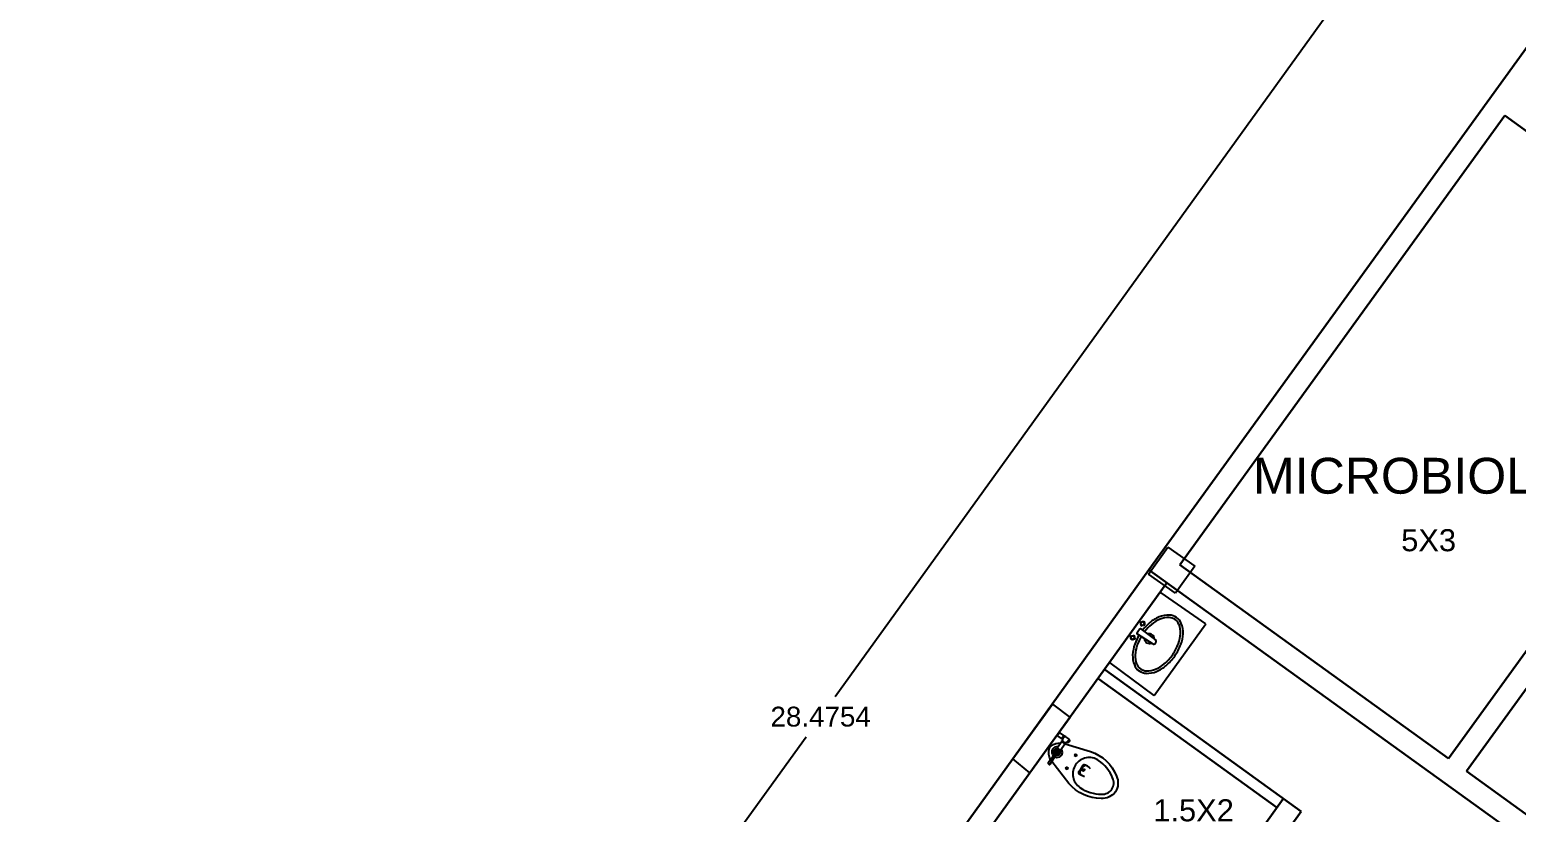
# Model space of a CAD drawing. Header units: metres. Extents: x 141303 to 146299, y 125960 to 127091.
# Drawn here: x 144839.39 to 144852.85, y 126102.34 to 126109.43 of the extents above; entities that cross this region are included whole.
import ezdxf

# ---------------------------------------------------------------- set-up
doc = ezdxf.new("R2010")
doc.units = ezdxf.units.M
doc.header["$MEASUREMENT"] = 0
for name, color, linetype in [('DIMENSION', 50, 'Continuous'), ('FURNITURE', 6, 'Continuous'), ('WINDOW', 244, 'Continuous')]:
    doc.layers.add(name, color=color, linetype=linetype)
for name, color, linetype, lineweight in [('LETTERING', 50, 'Continuous', 30), ('new column', 4, 'Continuous', 25), ('NVMI_WALL', 7, 'Continuous', 30)]:
    doc.layers.add(name, color=color, linetype=linetype, lineweight=lineweight)
doc.layers.get('0').off()
doc.styles.get("Standard").update_dxf_attribs({"font": 'arial.ttf'})
doc.dimstyles.get("Standard").update_dxf_attribs({"dimtxt": 0.18, "dimasz": 0.18, "dimexe": 0.18, "dimexo": 0.0625, "dimgap": 0.09, "dimtad": 0, "dimtih": 1, "dimtoh": 1, "dimdec": 4, "dimzin": 0, "dimdsep": 46, "dimtxsty": 'Standard', "dimcen": 0.09, "dimadec": 0, "dimazin": 0, "dimtfac": 1, "dimtdec": 4, "dimtofl": 0, "dimtmove": 0, "dimatfit": 3, "dimfxl": 1, "dimtolj": 1, "dimtzin": 0, "dimarcsym": 0})

# ---------------------------------------------------------------- blocks, each defined once
blk = doc.blocks.new('flux caroni')
for p, q in [((-0.037, -0.076), (-0.037, -0.096)), ((0.036, -0.086), (-0.036, -0.086)), ((0, -0.121), (0, -0.05)), ((0.101, -0.068), (0.024, -0.068)), ((0.101, -0.103), (0.024, -0.103)), ((0.123, -0.062), (0.123, -0.005)), ((0.131, -0.062), (0.131, -0.052)), ((0.146, -0.052), (0.146, -0.062)), ((0.154, -0.005), (0.154, -0.062)), ((-0.085, -0.238), (-0.055, -0.238)), ((-0.07, -0.223), (-0.07, -0.253)), ((0.055, -0.238), (0.085, -0.238)), ((0.07, -0.223), (0.07, -0.253))]:
    blk.add_line(p, q)
for points in [[(0.118, 0), (0.121, -0.005), (0.156, -0.005), (0.159, 0)], [(-0.04, -0.076), (-0.042, -0.079), (-0.042, -0.092), (-0.04, -0.096)], [(-0.028, -0.076), (-0.04, -0.076), (-0.04, -0.096), (-0.028, -0.096)]]:
    blk.add_lwpolyline(points)
for points in [[(0.1, -0.103), (0.171, -0.329, -0.220845), (0.12, -0.641, -0.267949), (0, -0.711, -0.267949), (-0.12, -0.641, -0.220845), (-0.171, -0.329), (-0.097, -0.094, -0.200507)], [(-0.042, -0.079), (-0.123, -0.075, 0.428639), (-0.129, -0.08), (-0.129, -0.085), (-0.129, -0.09, 0.42603), (-0.123, -0.095), (-0.042, -0.092)], [(-0.09, -0.077, -0.184776), (-0.017, -0.013, -0.178359), (0.017, -0.013, -0.164856), (0.085, -0.068)], [(0.106, -0.103), (0.115, -0.103, -0.39071), (0.121, -0.109, 0.39071), (0.122, -0.11), (0.153, -0.11, 0.368077), (0.154, -0.109, 0.077411), (0.154, -0.062)], [(0.106, -0.068), (0.115, -0.068, 0.331964), (0.122, -0.062)], [(0.122, -0.11), (0.122, -0.111, 0.414214), (0.123, -0.112), (0.152, -0.112, 0.414214), (0.153, -0.111), (0.153, -0.11)], [(0.152, -0.112), (0.152, -0.116, -0.414214), (0.151, -0.117), (0.124, -0.117, -0.414214), (0.123, -0.116), (0.123, -0.112)], [(0.148, -0.117), (0.148, -0.12, -0.414214), (0.147, -0.121), (0.137, -0.121), (0.127, -0.121, -0.414214), (0.126, -0.12), (0.126, -0.117)], [(-0.044, -0.411, -0.060428), (-0.049, -0.358, -0.405477), (-0.034, -0.344), (0, -0.344), (0.034, -0.344, -0.405477), (0.049, -0.358, -0.060428), (0.044, -0.411)], [(0.048, -0.381, 0.43678), (0.019, -0.349), (0, -0.349), (-0.019, -0.349, 0.43678), (-0.048, -0.381)], [(0.004, -0.361), (0.004, -0.364, 0.310791), (0.006, -0.366, -0.034503), (0.007, -0.367, -0.106031), (0.009, -0.369, -0.162613), (0.01, -0.371, -0.162613), (0.009, -0.373, -0.106031), (0.007, -0.375, -0.069899), (0.004, -0.376, -0.056135), (0, -0.376, -0.056135), (-0.004, -0.376, -0.069899), (-0.007, -0.375, -0.106031), (-0.009, -0.373, -0.162613), (-0.01, -0.371, -0.162613), (-0.009, -0.369, -0.106031), (-0.007, -0.367, -0.034503), (-0.006, -0.366, 0.310791), (-0.004, -0.364), (-0.004, -0.361)]]:
    blk.add_lwpolyline(points, format="xyb")
for points in [[(0.104, -0.106), (0.104, -0.106, -0.414214), (0.101, -0.103), (0.101, -0.068, -0.414214), (0.104, -0.065), (0.104, -0.065, -0.414214), (0.106, -0.068), (0.106, -0.103, -0.414214)], [(0, -0.673, 0.267949), (0.087, -0.622, 0.149412), (0.146, -0.431, 0.414214), (0, -0.285, 0.414214), (-0.146, -0.431, 0.149412), (-0.087, -0.622, 0.267949)]]:
    blk.add_lwpolyline(points, format="xyb", close=True)
blk.add_lwpolyline([(0.155, -0.062), (0.122, -0.062), (0.121, -0.061), (0.121, -0.053), (0.122, -0.052), (0.155, -0.052), (0.156, -0.053), (0.156, -0.061)], close=True)
for centre, radius in [((0, -0.086), 0.0297), ((0, -0.086), 0.0204), ((-0.07, -0.238), 0.008), ((0.07, -0.238), 0.008)]:
    blk.add_circle(centre, radius)
for start, end in [(21.9459, 172.1193), (187.7161, 338.3331)]:
    blk.add_arc((0, -0.086), 0.0474, start, end)
blk = doc.blocks.new('*D84')
at = {"layer": 'Defpoints', "color": 0, "transparency": 16777216}
for p in [(144856.217, 126113.791), (144838.221, 126091.661), (144839.555, 126090.699)]:
    blk.add_point(p, dxfattribs=at)
at = {"layer": 'DIMENSION', "color": 0, "lineweight": -2, "transparency": 16777216}
for p, q in [((144856.166, 126113.827), (144854.736, 126114.859)), ((144854.777, 126114.607), (144846.683, 126103.389)), ((144838.326, 126091.807), (144846.42, 126103.026)), ((144839.504, 126090.735), (144838.075, 126091.767))]:
    blk.add_line(p, q, dxfattribs=at)
at = {"layer": 'DIMENSION', "color": 0, "transparency": 16777216}
for points in [[(144854.753, 126114.625), (144854.801, 126114.59), (144854.882, 126114.753)], [(144838.302, 126091.825), (144838.351, 126091.79), (144838.221, 126091.661)]]:
    blk.add_solid(points, dxfattribs=at)
at = {"layer": 'DIMENSION', "color": 0, "transparency": 16777216, "insert": (144846.552, 126103.207), "char_height": 0.18, "attachment_point": 5}
blk.add_mtext('\\A1;28.4754', dxfattribs=at)
blk = doc.blocks.new('LAVAMANOS A-03')
at = {"layer": 'FURNITURE'}
for p, q in [((-0.092, -0.109), (-0.116, -0.109)), ((-0.085, -0.102), (-0.085, -0.078)), ((-0.085, -0.14), (-0.085, -0.116)), ((-0.054, -0.109), (-0.078, -0.109)), ((-0.023, -0.306), (-0.03, -0.127)), ((-0.018, -0.115), (0.018, -0.115)), ((0.03, -0.127), (0.023, -0.306)), ((0.052, -0.109), (0.076, -0.109)), ((0.083, -0.102), (0.083, -0.078)), ((0.083, -0.14), (0.083, -0.116)), ((0.09, -0.109), (0.114, -0.109)), ((-0.011, -0.318), (0.011, -0.318))]:
    blk.add_line(p, q, dxfattribs=at)
for centre in [(-0.085, -0.109), (0.083, -0.109)]:
    blk.add_circle(centre, 0.0192, dxfattribs=at)
for centre, radius, start, end in [((-0.018, -0.127), 0.012, 90, 180), ((0.018, -0.127), 0.012, 360, 90), ((-0.185, -0.345), 0.129, 146.6703, 180), ((-0.095, -0.404), 0.237, 122.2055, 146.6703), ((-0.185, -0.345), 0.105, 146.6703, 180), ((-0.095, -0.404), 0.213, 122.2055, 146.6703), ((-0.036, -0.498), 0.348, 104.6225, 122.2055), ((-0.036, -0.498), 0.324, 104.6225, 122.2055), ((0.003, -0.647), 0.502, 93.6665, 104.6225), ((0.003, -0.647), 0.478, 93.7445, 104.6225), ((0, -0.246), 0.048, 124.3259, 240.8236), ((0, -0.246), 0.048, 300.0921, 55.6741), ((0.003, -0.647), 0.478, 75.3775, 86.9266), ((0.003, -0.647), 0.502, 75.3775, 86.9724), ((0.042, -0.498), 0.324, 57.7945, 75.3775), ((0.042, -0.498), 0.348, 57.7945, 75.3775), ((0.101, -0.404), 0.213, 33.3297, 57.7945), ((0.101, -0.404), 0.237, 33.3297, 57.7945), ((0.191, -0.345), 0.105, 360, 33.3297), ((0.191, -0.345), 0.129, 0, 33.3297), ((-0.185, -0.345), 0.129, 180, 213.3297), ((-0.095, -0.286), 0.237, 213.3297, 237.7945), ((-0.185, -0.345), 0.105, 180, 213.3297), ((-0.095, -0.286), 0.213, 213.3297, 237.7945), ((-0.011, -0.306), 0.012, 180, 270), ((0.011, -0.306), 0.012, 270, 0), ((0.101, -0.286), 0.213, 302.2055, 326.6703), ((0.101, -0.286), 0.237, 302.2055, 326.6703), ((0.191, -0.345), 0.105, 326.6703, 0), ((0.191, -0.345), 0.129, 326.6703, 360), ((-0.036, -0.192), 0.348, 237.7945, 255.3775), ((-0.036, -0.192), 0.324, 237.7945, 255.3775), ((0.003, -0.043), 0.502, 255.3775, 270), ((0.003, -0.043), 0.478, 255.3775, 270), ((0.003, -0.043), 0.478, 270, 284.6225), ((0.003, -0.043), 0.502, 270, 284.6225), ((0.042, -0.192), 0.324, 284.6225, 302.2055), ((0.042, -0.192), 0.348, 284.6225, 302.2055)]:
    blk.add_arc(centre, radius, start, end, dxfattribs=at)

msp = doc.modelspace()

# ---------------------------------------------------------------- linework, layer by layer
at = {"layer": 'FURNITURE'}
for p, q in [((144850.04241, 126104.04793), (144849.63643, 126104.33084)), ((144849.57487, 126103.39877), (144850.04241, 126104.04793)), ((144849.57487, 126103.39877), (144849.1755, 126103.69677))]:
    msp.add_line(p, q, dxfattribs=at)
at = {"layer": 'new column'}
for p, q in [((144849.52393, 126104.49958), (144849.69787, 126104.74401)), ((144849.69787, 126104.74401), (144849.9423, 126104.57007)), ((144849.76836, 126104.32564), (144849.52393, 126104.49958)), ((144849.9423, 126104.57007), (144849.76836, 126104.32564))]:
    msp.add_line(p, q, dxfattribs=at)
at = {"layer": 'NVMI_WALL'}
for p, q in [((144849.52698, 126104.53873), (144856.2165, 126113.79086)), ((144849.80641, 126104.58386), (144852.74969, 126108.65464)), ((144855.34287, 126106.77971), (144852.74969, 126108.65464)), ((144852.24012, 126102.8297), (144854.65347, 126106.16756)), ((144852.40237, 126102.71276), (144854.27731, 126105.30594)), ((144839.55072, 126090.69773), (144849.52698, 126104.53873)), ((144849.52698, 126104.53873), (144865.75171, 126092.84433)), ((144849.80641, 126104.58386), (144852.24012, 126102.8297)), ((144846.3166, 126099.74263), (144849.68923, 126104.42179)), ((144850.68553, 126102.3836), (144849.07041, 126103.55137)), ((144850.90607, 126102.34754), (144849.12901, 126103.6324)), ((144852.40237, 126102.71276), (144856.94529, 126099.43832)), ((144850.32162, 126101.87873), (144850.744, 126102.46472)), ((144850.49677, 126101.77967), (144850.90607, 126102.34754))]:
    msp.add_line(p, q, dxfattribs=at)
at = {"layer": 'WINDOW'}
for p, q in [((144848.29357, 126102.82617), (144848.65359, 126103.32175)), ((144848.65359, 126103.32175), (144848.81241, 126103.20125)), ((144848.81241, 126103.20125), (144848.44698, 126102.69875)), ((144848.44703, 126102.69876), (144848.29357, 126102.82617))]:
    msp.add_line(p, q, dxfattribs=at)

# ---------------------------------------------------------------- block references
at = {"layer": 'FURNITURE', "lineweight": 0, "extrusion": (-2.1378e-23, -1.28263e-23, -1), "xscale": -0.9327357440957136, "yscale": 0.9327357440957132, "zscale": 0.932735744095713, "rotation": 304.979692910309}
msp.add_blockref('LAVAMANOS A-03', (-144849.34194, 126104.04663), dxfattribs=at)
at = {"layer": 'FURNITURE', "extrusion": (-9.52109e-24, -2.30407e-23, -1), "xscale": -1.021510850963692, "yscale": 1.021510850963692, "zscale": 1.021510850963692, "rotation": 304.2264157423985}
msp.add_blockref('flux caroni', (-144848.62162, 126102.93651), dxfattribs=at)

# ---------------------------------------------------------------- texts
at = {"layer": 'LETTERING', "attachment_point": 1}
for s, width, gutter_width, insert, char_height in [('MICROBIOLOGY', 6.7532386, 1.62508, (144850.4687, 126105.55315), 0.3250159), ('5X3', 1.1361441, 1, (144851.81216, 126104.90662), 0.2), ('1.5X2', 0.5173324, 1, (144849.56589, 126102.45953), 0.2)]:
    msp.add_mtext_dynamic_manual_height_columns(s, width=width, gutter_width=gutter_width, heights=[0], dxfattribs=dict(at, insert=insert, char_height=char_height))

# ---------------------------------------------------------------- dimensions: what is measured, and where the dimension line sits
at = {"layer": 'DIMENSION'}
dim = msp.add_aligned_dim(p1=(144856.2165, 126113.79086), p2=(144839.55497, 126090.69884), distance=-1.64506, dimstyle='Standard', dxfattribs=at)
dim.commit()
dim.dimension.update_dxf_attribs({"geometry": '*D84', "text_midpoint": (144846.55168, 126103.20741)})

doc.saveas('drawing.dxf')
